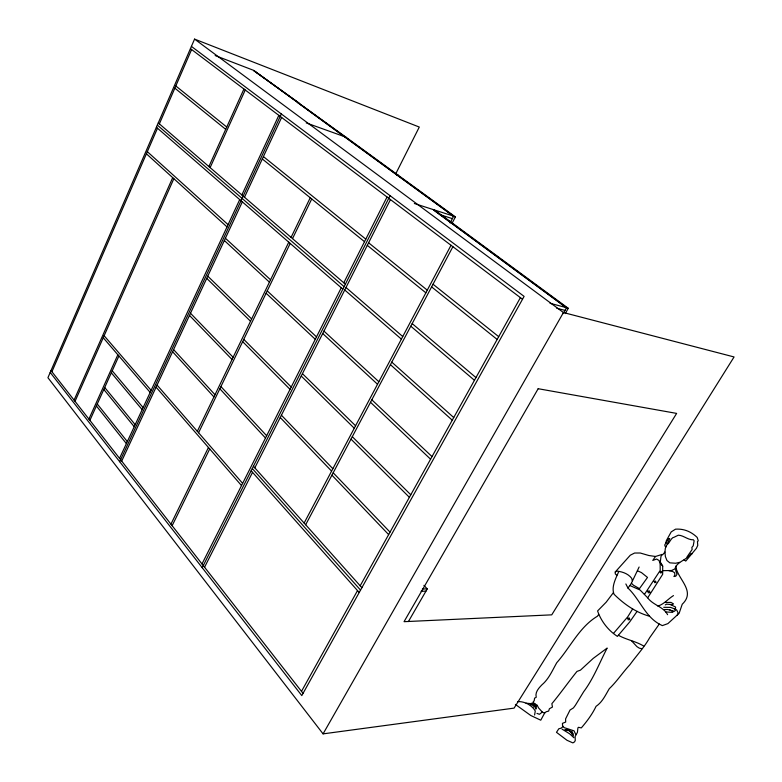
<?xml version="1.0" encoding="UTF-8"?>
<svg xmlns="http://www.w3.org/2000/svg" width="782" height="782" viewBox="0 0 782 782"><rect width="100%" height="100%" fill="white"/><g stroke="black" fill="none" stroke-linecap="round" stroke-linejoin="round"><path stroke-width="1.17" d="M666.196 546.129L665.951 546.794L665.257 546.569L664.71 545.034L668.317 538.7L669.734 538.515L665.355 548.26L664.935 552.033L662.598 554.819L661.953 554.467L660.956 556.579L660.311 562.004L662.706 566.139L662.667 574.32L647.701 597.829C652.98 605.18 663.4 606.578 667.603 614.691M668.942 570.733L672.53 571.427L674.612 572.727L674.876 575.024L673.898 576.539L675.765 576.197L677.036 574.242L675.736 570.704L676.283 565.777C680.291 560.626 687.622 559.228 691.073 553.392L692.099 553.812M536.208 708.903L536.344 705.97L537.224 705.335L538.544 707.906L542.307 712.07L544.585 713.174L540.763 720.193L530.792 715.51L515.377 704.416M534.605 715.022L535.269 710.985C531.848 705.178 524.399 701.141 517.576 701.63M676.195 568.534C679.656 580.664 695.403 591.837 682.236 604.232L679.128 613.313L667.896 623.616L662.305 625.62L659.285 624.056L649.647 637.741C644.231 647.388 636.499 655.609 629.921 664.7C622.795 672.305 617.037 681.298 609.305 688.678C605.483 695.022 602.463 702.05 596.06 706.332C592.297 714.201 587.018 721.278 581.309 727.915L578.485 727.299L577.918 727.895L577.429 732.333L575.112 736.605L575.269 740.407L574.584 741.835L572.883 742.9L566.989 740.28L556.481 732.323L558.817 728.765L561.065 728.198L563.255 726.498M639.119 567.018L631.094 583.802L627.975 588.074C639.627 599.09 644.974 616.108 659.285 624.056M618.826 571.417C615.884 578.23 611.074 586.95 614.046 594.252C624.007 604.115 635.766 612.443 649.519 616.216M676.283 565.777L674.729 569.022L671.562 570.508L662.716 570.664M677.232 615.229L678.102 612.932L676.792 610.146L674.866 608.748M194.571 39.1L47.927 377.696L323.074 733.868L514.087 708.121L734.073 356.954L563.441 312.546L194.571 39.1L419.289 127.055L395.702 173.907M51.925 371.733L157.495 128.209M159.372 123.869L191.6 49.53M74.065 400.091L172.705 177.651M75.023 401.322L173.848 178.697M88.894 419.084L117.857 354.764M89.891 420.364L118.903 355.986M208.892 166.546L243.935 89.021M210.123 167.602L245.235 89.998M119.548 458.34L239.712 199.596M241.863 194.962L278.832 115.365M119.685 461.712L281.354 113.977M121.689 461.087L242.332 201.873M244.492 197.23L281.618 117.466M197.318 431.312L288.753 242.185M291.08 237.376L310.239 197.758M198.569 432.749L290.2 243.437M292.527 238.618L311.725 198.96M170.935 524.165L208.442 447.48M172.138 525.699L209.713 448.946M202 563.939L341.265 287.776M343.787 282.791L387.041 197.015M202.206 567.693L390.062 195.666M204.561 567.224L252.537 472.328M254.815 467.832L390.443 199.576M450.1 222.938L453.658 216.164L253.642 70.36L215.167 55.542M452.006 223.369L455.407 216.907L398.634 175.549L396.836 174.933L453.609 216.331L455.407 216.907M304.13 523.041L451.009 245.274M305.664 524.761L452.895 246.701M301.49 691.356L357.521 590.586M360.179 585.796L520.401 297.639M323.074 733.868L563.441 312.546M563.187 313.582L566.549 307.678L433.248 209.586M565.249 313.611L568.279 308.313L498.476 256.985L496.619 256.437L566.451 307.834L568.279 308.313M408.409 621.563L427.255 588.895L423.912 585.356M647.701 597.829L644.417 594.447L660.213 570.41L660.135 562.893M632.628 608.953L627.741 616.832L613.567 633.303M661.953 554.467L655.492 556.471L648.845 555.513L640.243 553.011L634.593 553.03L630.312 555.191L615.239 571.994L615.278 573.871L616.822 575.366M568.934 729.44L567.361 730.564L564.712 730.046M572.492 730.603L571.388 732.304L571.906 734.054L573.646 735.891M613.254 592.815L606.187 602.169L597.585 610.947C601.123 621.299 608.259 630.429 617.409 636.401L629.735 621.895L637.105 611.358M655.492 556.471L652.784 560.42L656.675 559.032L659.158 560.586L659.558 562.17L662.706 566.139M657.398 605.796L658.346 605.952C664.338 603.86 668.16 598.865 673.478 595.591M544.585 713.174L546.139 711.767L548.651 711.092L549.394 708.736L552.454 707.065L551.867 703.692C560.44 693.399 568.475 681.943 576.979 671.415L580.439 670.154L593.196 658.405L607.164 648.063C599.501 662.745 593.655 678.414 583.675 691.718L575.425 705.227L573.441 707.896L570.029 710.036L565.591 718.912L565.689 722.04L562.444 723.37L562.532 725.51L564.096 727.622L574.047 730.838L575.767 734.494M598.65 614.447L597.468 616.187C579.462 626.881 570.283 647.408 556.774 662.696C552.424 670.311 548.886 678.971 541.965 684.788C538.749 688.062 534.859 692.295 536.227 697.29L534.575 698.15L534.194 700.955L533.314 701.434L533.5 702.774L537.224 705.335M542.307 712.07L539.433 714.298L536.98 713.38M615.239 571.994L616.763 571.114C622.394 571.632 628.317 573.753 631.768 578.436L632.267 580.684M535.289 704.279L533.471 705.061L530.304 704.817M665.267 604.906L666.675 604.144L671.933 604.652L673.546 603.939L670.985 602.414L665.247 602.453M533.5 702.774L530.548 703.595L526.032 703.184M679.597 562.326L675.668 563.245L669.822 562.844L666.938 560.469L665.394 556.598L664.935 552.033M533.109 707.016L536.344 705.97L532.288 703.878M663.928 609.549L667.72 609.501L674.485 611.328L675.55 610.048L674.27 608.777L670.604 607.379L663.732 607.311M674.27 608.777L675.462 608.709L675.589 607.037L670.135 604.378M421.097 591.26L425.955 591.163M422.407 588.983L427.255 588.895M665.736 611.944L672.755 612.374L672.979 611.504L669.754 609.843M566.96 729.538L568.709 729.772L573.02 733.311M687.701 557.116L686.967 556.999L692.129 549.492L691.865 547.4L693.223 545.826L694.133 540.821L693.458 539.815C687.857 540.088 683.654 535.318 678.317 535.191L673.937 537.312C671.073 537.048 667.808 546.735 667.251 543.363M565.298 729.665L568.387 730.28L573.343 734.347M641.875 648.698L639.305 648.161L636.91 646.616L631.661 640.937M556.735 308.225L564.995 310.405M550.039 303.289L566.549 307.678M440.794 214.933L452.358 218.628M414.343 203.496L453.658 216.164M306.231 122.911L344.676 136.723M531.125 704.162L533.471 705.061L535.123 706.693L535.611 708.961M637.477 570.782L641.465 572.59L647.506 577.429L639.461 588.631L633.43 585.21L631.348 583.137M629.999 585.581L640.096 590.029L644.417 594.447M562.072 729.147L569.658 733.809L573.89 737.739M643.772 646.128C635.971 641.211 626.294 639.813 618.396 635.248M298.998 102.96L253.857 70.693L346.465 137.544L344.667 136.899L297.424 102.452M191.414 46.392L524.106 296.388L301.793 695.599L50.195 372.457M190.437 48.65L522.513 299.232M433.023 284.228L498.701 336.671M431.615 286.896L497.157 339.447M175.803 85.961L226.751 127.036M263.407 156.586L365.8 239.136M368.596 242.782L427.275 290.161M174.845 88.171L225.715 129.343M262.302 158.961L364.51 241.687M367.296 245.343L425.867 292.82M412.182 323.601L475.955 377.579M410.794 326.211L474.449 380.296M158.267 122.921L345.38 284.169M345.996 287.493L402.75 336.543M157.329 125.091L344.119 286.662M344.725 289.985L401.381 339.134M156.39 127.251L342.858 289.154M391.782 362.115L453.736 417.549M390.433 364.676L452.26 420.198M147.329 151.659L228.08 224.649M146.4 153.8L227.024 226.927M225.402 238.256L270.572 279.809M323.943 331.099L378.85 381.733M224.346 240.524L269.428 282.155M322.712 333.533L377.52 384.255M267.229 290.875L316.505 336.886M266.105 293.221L315.283 339.31M371.831 399.807L432.016 456.6M370.502 402.3L430.579 459.19M207.768 276.144L251.638 318.958M206.731 278.363L250.533 321.255M302.429 373.659L355.566 425.779M301.226 376.034L354.266 428.243M352.301 436.688L410.785 494.781M351.001 439.132L409.377 497.323M243.759 339.368L291.227 387.012M242.664 341.646L290.034 389.368M190.495 313.24L233.124 357.266M189.488 315.429L232.039 359.515M281.422 415.203L332.858 468.721M280.249 417.529L331.588 471.116M333.181 472.787L390.023 532.122M331.92 475.182L388.644 534.595M220.925 386.562L266.652 435.74M219.85 388.781L265.499 438.028M173.584 349.583L215.001 394.744M172.587 351.724L213.936 396.943M253.417 466.277L361.88 587.693M252.283 468.526L360.541 590.097M251.149 470.774L359.212 592.492M157.065 385.076L242.635 483.364M156.097 387.168L241.511 485.583M104.133 335.742L151.131 390.345M103.244 337.746L150.164 392.417M112.227 370.795L143.116 407.598M111.327 372.809L142.158 409.651M104.71 387.481L135.178 424.675M627.975 588.074L625.854 583.949M103.82 389.465L134.24 426.718M97.271 404.001L127.329 441.595M96.382 405.966L126.391 443.609M51.016 370.57L303.045 693.351M684.103 559.892L685.765 561.075L696.43 548.29L697.759 545.357L697.446 541.633L698.267 540.812L697.182 537.41C691.083 531.613 684.064 528.612 675.511 529.17L671.191 531.907L666.342 540.675L665.834 543.324M654.29 581.417L654.69 582.678L655.981 582.385L655.59 581.124L654.29 581.417M660.096 571.662L660.497 572.932L661.797 572.639L661.396 571.378L660.096 571.662M627.751 618.279L628.181 619.843L629.784 619.579L629.363 618.015L627.751 618.279M647.867 591.221L648.288 592.805L649.92 592.521L649.5 590.938L647.867 591.221M538.172 388.713L404.05 621.68L551.74 614.847L676.635 413.404L538.172 388.713M498.163 256.75L496.306 256.203L433.492 209.967L435.359 210.563L498.163 256.75M398.38 175.364L396.572 174.748L344.901 137.065L346.7 137.71L398.38 175.364"/></g></svg>
